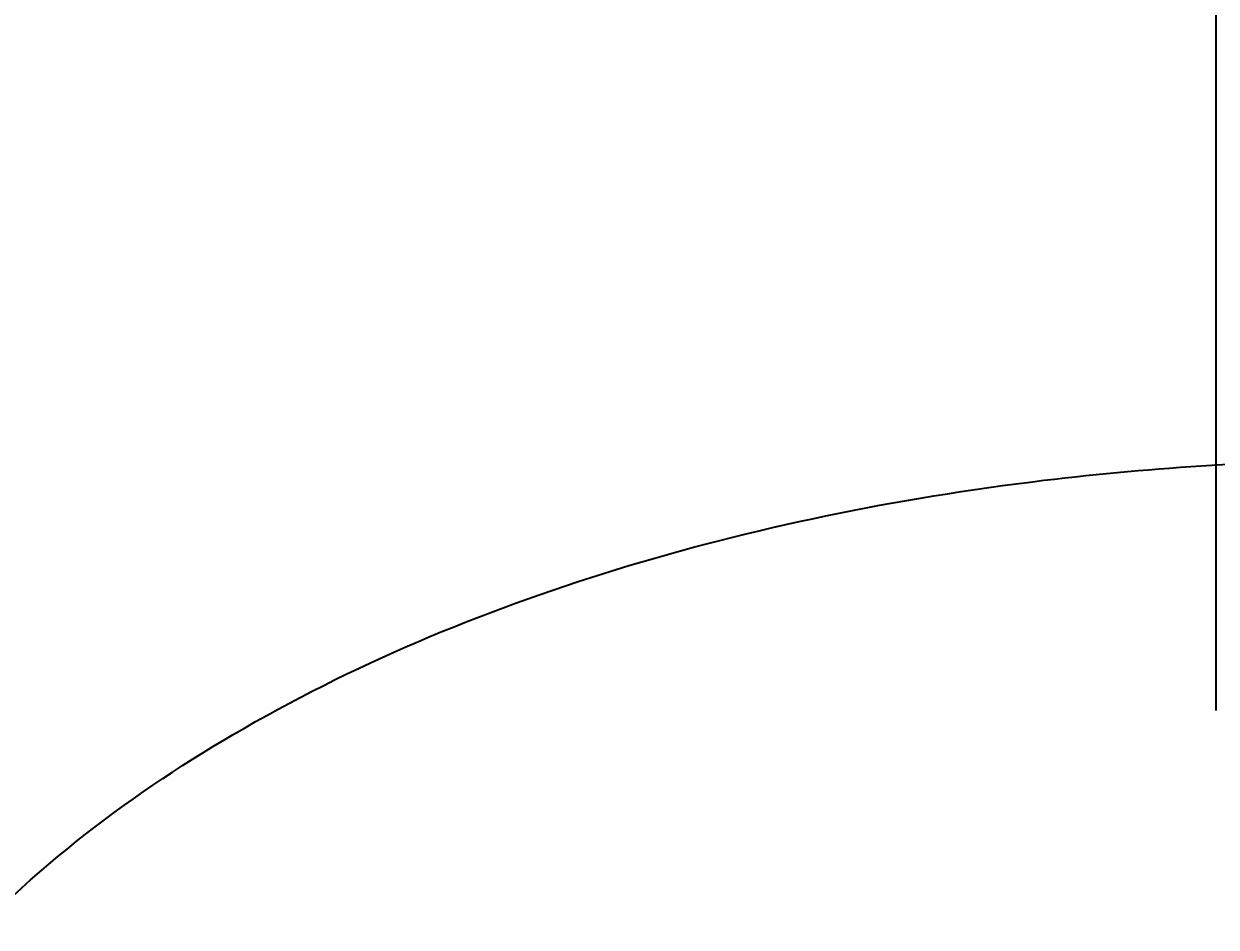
# Model space of a CAD drawing. Header units: metres. Extents: x 0 to 63075, y 0 to 44550.
# Drawn here: x 39930.5 to 40155.7, y 36087.1 to 36257.7 of the extents above; entities that cross this region are included whole.
import ezdxf

# ---------------------------------------------------------------- set-up
doc = ezdxf.new("R2010")
doc.units = ezdxf.units.M
doc.header["$LTSCALE"] = 75
doc.layers.add('SDM', color=7, linetype='Continuous')
doc.layers.add('SL1', color=8, linetype='Continuous')
doc.styles.add('ROMANS', font='ROMANS.SHX')
doc.dimstyles.new('75___1-75', dxfattribs={"dimscale": 75, "dimtxt": 2.5, "dimasz": 2, "dimexe": 1.5, "dimexo": 1, "dimgap": 0.5, "dimtad": 1, "dimdec": 0, "dimzin": 12, "dimtxsty": 'ROMANS', "dimcen": 0, "dimclrd": 256, "dimclre": 256, "dimclrt": 3, "dimazin": 3, "dimtfac": 1, "dimtdec": 0, "dimtmove": 0, "dimatfit": 0, "dimfxl": 1, "dimlwd": -1, "dimlwe": -1, "dimarcsym": 0})

# ---------------------------------------------------------------- blocks, each defined once
blk = doc.blocks.new('A$Cf33ee68d')
at = {"layer": 'SL1'}
blk.add_open_spline([(16195.3, 7808.57), (16196.87, 7814.73), (16198.83, 7820.73), (16208.42, 7844.96), (16218.99, 7861.1), (16247.4, 7893.41), (16266.46, 7908.03), (16309.42, 7933.23), (16333.72, 7943.41), (16385.19, 7959.22), (16412.38, 7964.8), (16461.24, 7970.69), (16482.6, 7971.95), (16503.97, 7971.95)], degree=3, knots=[3.268342, 3.268342, 3.268342, 3.268342, 3.33702, 3.33702, 3.555753, 3.555753, 3.847507, 3.847507, 4.161667, 4.161667, 4.475826, 4.475826, 4.712315, 4.712315, 4.712315, 4.712315], dxfattribs=at)
blk = doc.blocks.new('*D31')
at = {"layer": 'Defpoints', "color": 0, "transparency": 16777216}
for p in [(35481.24, 36889.88), (35481.24, 36053.03), (40155.71, 36053.03)]:
    blk.add_point(p, dxfattribs=at)
at = {"layer": 'SDM', "transparency": 16777216}
for p, q in [((35481.24, 36128.03), (35481.24, 37002.38)), ((40155.71, 36128.03), (40155.71, 37002.38)), ((40005.71, 36889.88), (35631.24, 36889.88))]:
    blk.add_line(p, q, dxfattribs=at)
for points in [[(35631.24, 36914.88), (35631.24, 36864.88), (35481.24, 36889.88)], [(40005.71, 36914.88), (40005.71, 36864.88), (40155.71, 36889.88)]]:
    blk.add_solid(points, dxfattribs=at)
at = {"layer": 'SDM', "color": 3, "transparency": 16777216, "insert": (37818.48, 37021.13), "char_height": 187.5, "attachment_point": 5, "style": 'ROMANS'}
blk.add_mtext('4674', dxfattribs=at)

msp = doc.modelspace()

# ---------------------------------------------------------------- block references
at = {"layer": 'SDM'}
msp.add_blockref('A$Cf33ee68d', (23682.93, 28203.37), dxfattribs=at)

# ---------------------------------------------------------------- dimensions: what is measured, and where the dimension line sits
dim = msp.add_linear_dim(base=(35481.24, 36889.88), p1=(40155.71, 36053.03), p2=(35481.24, 36053.03), dimstyle='75___1-75', override={"dimtmove": 1}, dxfattribs=at)
dim.commit()
dim.dimension.update_dxf_attribs({"geometry": '*D31', "text_midpoint": (37818.48, 37021.13)})

doc.saveas('drawing.dxf')
